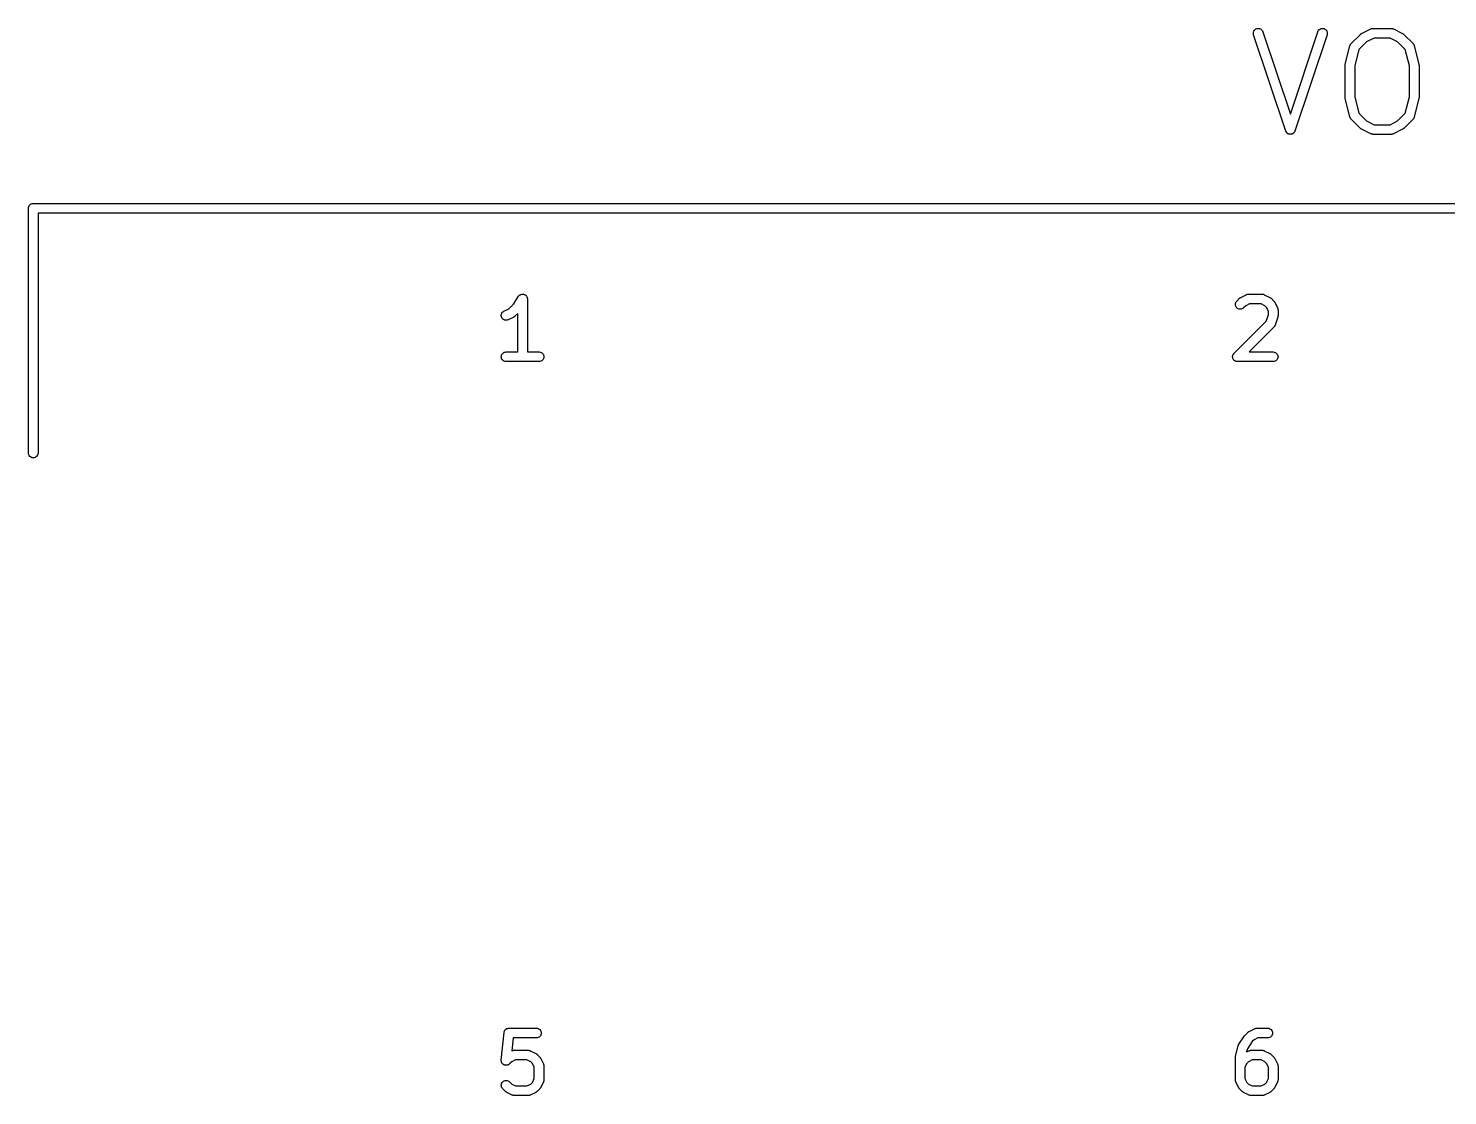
# Model space of a CAD drawing. Extents: x 1.2 to 20.5, y -8.3 to 2.7.
# Drawn here: x 1.24 to 4.14, y -4.563 to -2.382 of the extents above; entities that cross this region are included whole.
import ezdxf

# ---------------------------------------------------------------- set-up
doc = ezdxf.new("R2010")
doc.units = 0
doc.header["$MEASUREMENT"] = 0
doc.layers.add('BLACK', color=7, linetype='CONTINUOUS')

msp = doc.modelspace()

# ---------------------------------------------------------------- linework, layer by layer
at = {"layer": 'BLACK', "linetype": 'CONTINUOUS'}
for p, q in [((3.74338, -2.39138), (3.74372, -2.38949)), ((3.74341, -2.3933), (3.74338, -2.39138)), ((3.74381, -2.39518), (3.74341, -2.3933)), ((3.74372, -2.38949), (3.74443, -2.38771)), ((3.74385, -2.39531), (3.74381, -2.39518)), ((3.80947, -2.59216), (3.74385, -2.39531)), ((3.74443, -2.38771), (3.74547, -2.38609)), ((3.74547, -2.38609), (3.7468, -2.38471)), ((3.7468, -2.38471), (3.74838, -2.38361)), ((3.74838, -2.38361), (3.75014, -2.38284)), ((3.75014, -2.38284), (3.75202, -2.38243)), ((3.75202, -2.38243), (3.75394, -2.38239)), ((3.75394, -2.38239), (3.75583, -2.38272)), ((3.75583, -2.38272), (3.75762, -2.38341)), ((3.75762, -2.38341), (3.75924, -2.38444)), ((3.75924, -2.38444), (3.76063, -2.38577)), ((3.76063, -2.38577), (3.76174, -2.38733)), ((3.76174, -2.38733), (3.76252, -2.38909)), ((3.76252, -2.38909), (3.8188, -2.55793)), ((3.8188, -2.55793), (3.87508, -2.38909)), ((3.89376, -2.39531), (3.82814, -2.59216)), ((3.87508, -2.38909), (3.87513, -2.38896)), ((3.87513, -2.38896), (3.87593, -2.38722)), ((3.87593, -2.38722), (3.87706, -2.38566)), ((3.87706, -2.38566), (3.87847, -2.38436)), ((3.87847, -2.38436), (3.88011, -2.38335)), ((3.88011, -2.38335), (3.88191, -2.38268)), ((3.88191, -2.38268), (3.88381, -2.38238)), ((3.88381, -2.38238), (3.88573, -2.38245)), ((3.88573, -2.38245), (3.8876, -2.38289)), ((3.8876, -2.38289), (3.88935, -2.38368)), ((3.88935, -2.38368), (3.89091, -2.3848)), ((3.89091, -2.3848), (3.89222, -2.3862)), ((3.89222, -2.3862), (3.89324, -2.38783)), ((3.89324, -2.38783), (3.89392, -2.38963)), ((3.89418, -2.39344), (3.89376, -2.39531)), ((3.89392, -2.38963), (3.89424, -2.39152)), ((3.89424, -2.39152), (3.89418, -2.39344)), ((3.94308, -2.41336), (3.96183, -2.39462)), ((3.96183, -2.39462), (3.96192, -2.39452)), ((3.96192, -2.39452), (3.96236, -2.39417)), ((3.96236, -2.39417), (3.96276, -2.39379)), ((3.96276, -2.39379), (3.9631, -2.39358)), ((3.9631, -2.39358), (3.96342, -2.39332)), ((3.96342, -2.39332), (3.96392, -2.39307)), ((3.96392, -2.39307), (3.96438, -2.39277)), ((3.96438, -2.39277), (3.98313, -2.3834)), ((3.98986, -2.40204), (3.97462, -2.40966)), ((3.98313, -2.3834), (3.98325, -2.38334)), ((3.98325, -2.38334), (3.98353, -2.38324)), ((3.98353, -2.38324), (3.98378, -2.3831)), ((3.98378, -2.3831), (3.98443, -2.38291)), ((3.98443, -2.38291), (3.98506, -2.38267)), ((3.98506, -2.38267), (3.98534, -2.38263)), ((3.98534, -2.38263), (3.98562, -2.38255)), ((3.98562, -2.38255), (3.98629, -2.38248)), ((3.98629, -2.38248), (3.98696, -2.38238)), ((3.98696, -2.38238), (3.98724, -2.38239)), ((3.98724, -2.38239), (3.98753, -2.38236)), ((3.98753, -2.38236), (4.02503, -2.38236)), ((4.0227, -2.40204), (3.98986, -2.40204)), ((4.03795, -2.40966), (4.0227, -2.40204)), ((4.02503, -2.38236), (4.02517, -2.38236)), ((4.02517, -2.38236), (4.02545, -2.38239)), ((4.02545, -2.38239), (4.02574, -2.38238)), ((4.02574, -2.38238), (4.02641, -2.3825)), ((4.02641, -2.3825), (4.02707, -2.38257)), ((4.02707, -2.38257), (4.02735, -2.38266)), ((4.02735, -2.38266), (4.02764, -2.38271)), ((4.02764, -2.38271), (4.02826, -2.38295)), ((4.02826, -2.38295), (4.02891, -2.38315)), ((4.02891, -2.38315), (4.02916, -2.38329)), ((4.02916, -2.38329), (4.02943, -2.3834)), ((4.02943, -2.3834), (4.04818, -2.39277)), ((4.04818, -2.39277), (4.0483, -2.39283)), ((4.0483, -2.39283), (4.04876, -2.39313)), ((4.04876, -2.39313), (4.04925, -2.3934)), ((4.04925, -2.3934), (4.04957, -2.39366)), ((4.04957, -2.39366), (4.04991, -2.39388)), ((4.04991, -2.39388), (4.05031, -2.39426)), ((4.05031, -2.39426), (4.05074, -2.39462)), ((4.05074, -2.39462), (4.06948, -2.41336)), ((3.93111, -2.45543), (3.94049, -2.41794)), ((3.94049, -2.41794), (3.94052, -2.4178)), ((3.94052, -2.4178), (3.94076, -2.41718)), ((3.94076, -2.41718), (3.94095, -2.41654)), ((3.94095, -2.41654), (3.94109, -2.41628)), ((3.94109, -2.41628), (3.94119, -2.416)), ((3.94119, -2.416), (3.94154, -2.41544)), ((3.94154, -2.41544), (3.94186, -2.41485)), ((3.94186, -2.41485), (3.94205, -2.41462)), ((3.94205, -2.41462), (3.9422, -2.41437)), ((3.9422, -2.41437), (3.94265, -2.41388)), ((3.94265, -2.41388), (3.94308, -2.41336)), ((3.95892, -2.42535), (3.95051, -2.45903)), ((3.97462, -2.40966), (3.95892, -2.42535)), ((4.05364, -2.42535), (4.03795, -2.40966)), ((4.06205, -2.45903), (4.05364, -2.42535)), ((4.06948, -2.41336), (4.06958, -2.41346)), ((4.06958, -2.41346), (4.07, -2.41398)), ((4.07, -2.41398), (4.07044, -2.41448)), ((4.07044, -2.41448), (4.07059, -2.41473)), ((4.07059, -2.41473), (4.07078, -2.41496)), ((4.07078, -2.41496), (4.07108, -2.41555)), ((4.07108, -2.41555), (4.07143, -2.41613)), ((4.07143, -2.41613), (4.07153, -2.4164)), ((4.07153, -2.4164), (4.07166, -2.41667)), ((4.07166, -2.41667), (4.07185, -2.41731)), ((4.07185, -2.41731), (4.07207, -2.41794)), ((4.07207, -2.41794), (4.08145, -2.45543)), ((3.93082, -2.45768), (3.93084, -2.45751)), ((3.93082, -2.45782), (3.93082, -2.45768)), ((3.93082, -2.52343), (3.93082, -2.45782)), ((3.93083, -2.45733), (3.93095, -2.45655)), ((3.93084, -2.45751), (3.93083, -2.45733)), ((3.93095, -2.45655), (3.93104, -2.45577)), ((3.93104, -2.45577), (3.93109, -2.4556)), ((3.93109, -2.4556), (3.93111, -2.45543)), ((3.95051, -2.45903), (3.95051, -2.52222)), ((4.06205, -2.52222), (4.06205, -2.45903)), ((4.08145, -2.45543), (4.08148, -2.45556)), ((4.08148, -2.45556), (4.0815, -2.45574)), ((4.0815, -2.45574), (4.08155, -2.45591)), ((4.08155, -2.45591), (4.08163, -2.45669)), ((4.08163, -2.45669), (4.08173, -2.45747)), ((4.08173, -2.45747), (4.08172, -2.45764)), ((4.08172, -2.45764), (4.08174, -2.45782)), ((4.08174, -2.45782), (4.08174, -2.52343)), ((3.95051, -2.52222), (3.95892, -2.5559)), ((4.05364, -2.5559), (4.06205, -2.52222)), ((3.93084, -2.52361), (3.93082, -2.52343)), ((3.93083, -2.52378), (3.93084, -2.52361)), ((3.93093, -2.52456), (3.93083, -2.52378)), ((3.93101, -2.52535), (3.93093, -2.52456)), ((3.93106, -2.52551), (3.93101, -2.52535)), ((3.93108, -2.52569), (3.93106, -2.52551)), ((3.93111, -2.52582), (3.93108, -2.52569)), ((3.94049, -2.56332), (3.93111, -2.52582)), ((4.08145, -2.52582), (4.07207, -2.56332)), ((4.08147, -2.52565), (4.08145, -2.52582)), ((4.08152, -2.52548), (4.08147, -2.52565)), ((4.08161, -2.5247), (4.08152, -2.52548)), ((4.08173, -2.52392), (4.08161, -2.5247)), ((4.08174, -2.52357), (4.08172, -2.52375)), ((4.08172, -2.52375), (4.08173, -2.52392)), ((4.08174, -2.52343), (4.08174, -2.52357)), ((3.94071, -2.56395), (3.94049, -2.56332)), ((3.9409, -2.56459), (3.94071, -2.56395)), ((3.94103, -2.56485), (3.9409, -2.56459)), ((3.94113, -2.56513), (3.94103, -2.56485)), ((3.94148, -2.5657), (3.94113, -2.56513)), ((3.94178, -2.56629), (3.94148, -2.5657)), ((3.94197, -2.56652), (3.94178, -2.56629)), ((3.94212, -2.56678), (3.94197, -2.56652)), ((3.94257, -2.56727), (3.94212, -2.56678)), ((3.94298, -2.56779), (3.94257, -2.56727)), ((3.94308, -2.56789), (3.94298, -2.56779)), ((3.96183, -2.58664), (3.94308, -2.56789)), ((3.95892, -2.5559), (3.97462, -2.57159)), ((3.97462, -2.57159), (3.98986, -2.57921)), ((3.98986, -2.57921), (4.0227, -2.57921)), ((4.0227, -2.57921), (4.03795, -2.57159)), ((4.03795, -2.57159), (4.05364, -2.5559)), ((4.06948, -2.56789), (4.05074, -2.58664)), ((4.06991, -2.56737), (4.06948, -2.56789)), ((4.07036, -2.56689), (4.06991, -2.56737)), ((4.07051, -2.56663), (4.07036, -2.56689)), ((4.0707, -2.56641), (4.07051, -2.56663)), ((4.07102, -2.56582), (4.0707, -2.56641)), ((4.07137, -2.56525), (4.07102, -2.56582)), ((4.07147, -2.56497), (4.07137, -2.56525)), ((4.07161, -2.56471), (4.07147, -2.56497)), ((4.07181, -2.56407), (4.07161, -2.56471)), ((4.07204, -2.56345), (4.07181, -2.56407)), ((4.07207, -2.56332), (4.07204, -2.56345)), ((3.80974, -2.59279), (3.80947, -2.59216)), ((3.80999, -2.59342), (3.80974, -2.59279)), ((3.81013, -2.59366), (3.80999, -2.59342)), ((3.81025, -2.59392), (3.81013, -2.59366)), ((3.81064, -2.59447), (3.81025, -2.59392)), ((3.811, -2.59505), (3.81064, -2.59447)), ((3.81119, -2.59526), (3.811, -2.59505)), ((3.81136, -2.59549), (3.81119, -2.59526)), ((3.81185, -2.59596), (3.81136, -2.59549)), ((3.81232, -2.59645), (3.81185, -2.59596)), ((3.81254, -2.59662), (3.81232, -2.59645)), ((3.81275, -2.59681), (3.81254, -2.59662)), ((3.81332, -2.59718), (3.81275, -2.59681)), ((3.81388, -2.59757), (3.81332, -2.59718)), ((3.81413, -2.59769), (3.81388, -2.59757)), ((3.81437, -2.59784), (3.81413, -2.59769)), ((3.81501, -2.59809), (3.81437, -2.59784)), ((3.81563, -2.59837), (3.81501, -2.59809)), ((3.8159, -2.59843), (3.81563, -2.59837)), ((3.81616, -2.59853), (3.8159, -2.59843)), ((3.81683, -2.59865), (3.81616, -2.59853)), ((3.8175, -2.59881), (3.81683, -2.59865)), ((3.81778, -2.59882), (3.8175, -2.59881)), ((3.81805, -2.59887), (3.81778, -2.59882)), ((3.81874, -2.59885), (3.81805, -2.59887)), ((3.81942, -2.59887), (3.81874, -2.59885)), ((3.81969, -2.59883), (3.81942, -2.59887)), ((3.81998, -2.59882), (3.81969, -2.59883)), ((3.82064, -2.59868), (3.81998, -2.59882)), ((3.82131, -2.59857), (3.82064, -2.59868)), ((3.82158, -2.59847), (3.82131, -2.59857)), ((3.82185, -2.59841), (3.82158, -2.59847)), ((3.82247, -2.59814), (3.82185, -2.59841)), ((3.82311, -2.5979), (3.82247, -2.59814)), ((3.82335, -2.59775), (3.82311, -2.5979)), ((3.82361, -2.59764), (3.82335, -2.59775)), ((3.82417, -2.59725), (3.82361, -2.59764)), ((3.82475, -2.59689), (3.82417, -2.59725)), ((3.82496, -2.5967), (3.82475, -2.59689)), ((3.82519, -2.59654), (3.82496, -2.5967)), ((3.82566, -2.59605), (3.82519, -2.59654)), ((3.82616, -2.59559), (3.82566, -2.59605)), ((3.82633, -2.59536), (3.82616, -2.59559)), ((3.82652, -2.59516), (3.82633, -2.59536)), ((3.82689, -2.59459), (3.82652, -2.59516)), ((3.82729, -2.59404), (3.82689, -2.59459)), ((3.82741, -2.59378), (3.82729, -2.59404)), ((3.82756, -2.59354), (3.82741, -2.59378)), ((3.82781, -2.59291), (3.82756, -2.59354)), ((3.8281, -2.59229), (3.82781, -2.59291)), ((3.82814, -2.59216), (3.8281, -2.59229)), ((3.96225, -2.58699), (3.96183, -2.58664)), ((3.96265, -2.58737), (3.96225, -2.58699)), ((3.96299, -2.5876), (3.96265, -2.58737)), ((3.96331, -2.58786), (3.96299, -2.5876)), ((3.9638, -2.58812), (3.96331, -2.58786)), ((3.96426, -2.58842), (3.9638, -2.58812)), ((3.96438, -2.58848), (3.96426, -2.58842)), ((3.98313, -2.59785), (3.96438, -2.58848)), ((3.9834, -2.59796), (3.98313, -2.59785)), ((3.98366, -2.5981), (3.9834, -2.59796)), ((3.9843, -2.5983), (3.98366, -2.5981)), ((3.98492, -2.59854), (3.9843, -2.5983)), ((3.98521, -2.59859), (3.98492, -2.59854)), ((3.98549, -2.59868), (3.98521, -2.59859)), ((3.98615, -2.59875), (3.98549, -2.59868)), ((3.98682, -2.59887), (3.98615, -2.59875)), ((3.98711, -2.59886), (3.98682, -2.59887)), ((3.9874, -2.59889), (3.98711, -2.59886)), ((3.98753, -2.59889), (3.9874, -2.59889)), ((4.02503, -2.59889), (3.98753, -2.59889)), ((4.02532, -2.59887), (4.02503, -2.59889)), ((4.02561, -2.59888), (4.02532, -2.59887)), ((4.02627, -2.59877), (4.02561, -2.59888)), ((4.02694, -2.59871), (4.02627, -2.59877)), ((4.02722, -2.59862), (4.02694, -2.59871)), ((4.0275, -2.59858), (4.02722, -2.59862)), ((4.02813, -2.59835), (4.0275, -2.59858)), ((4.02878, -2.59815), (4.02813, -2.59835)), ((4.02903, -2.59802), (4.02878, -2.59815)), ((4.02931, -2.59792), (4.02903, -2.59802)), ((4.02943, -2.59785), (4.02931, -2.59792)), ((4.04818, -2.58848), (4.02943, -2.59785)), ((4.04865, -2.58819), (4.04818, -2.58848)), ((4.04914, -2.58793), (4.04865, -2.58819)), ((4.04946, -2.58768), (4.04914, -2.58793)), ((4.0498, -2.58746), (4.04946, -2.58768)), ((4.05021, -2.58708), (4.0498, -2.58746)), ((4.05064, -2.58673), (4.05021, -2.58708)), ((4.05074, -2.58664), (4.05064, -2.58673)), ((1.24011, -2.75), (1.2403, -2.74807)), ((1.24016, -2.75048), (1.24011, -2.75)), ((1.24016, -3.25048), (1.24016, -2.75048)), ((1.2403, -2.74807), (1.24086, -2.74622)), ((1.24086, -2.74622), (1.24178, -2.74451)), ((1.24178, -2.74451), (1.24301, -2.74301)), ((1.24301, -2.74301), (1.24451, -2.74178)), ((1.24451, -2.74178), (1.24622, -2.74086)), ((1.24622, -2.74086), (1.24807, -2.7403)), ((1.24807, -2.7403), (1.24952, -2.74016)), ((1.24952, -2.74016), (1.25, -2.74011)), ((1.25, -2.74011), (1.25048, -2.74016)), ((1.25048, -2.74016), (7.24952, -2.74016)), ((7.24016, -2.75984), (1.25984, -2.75984)), ((1.25984, -2.75984), (1.25984, -3.25048)), ((2.24189, -2.92975), (2.24251, -2.92901)), ((2.24251, -2.92901), (2.24311, -2.92829)), ((2.24311, -2.92829), (2.24312, -2.92828)), ((2.24312, -2.92828), (2.24387, -2.92768)), ((2.24312, -2.92828), (2.24312, -2.92828)), ((2.24387, -2.92768), (2.24461, -2.92708)), ((2.24461, -2.92708), (2.24462, -2.92708)), ((2.24462, -2.92708), (2.24546, -2.92664)), ((2.24462, -2.92708), (2.24462, -2.92708)), ((2.24546, -2.92664), (2.24631, -2.92619)), ((2.24631, -2.92619), (2.24632, -2.92619)), ((2.24632, -2.92619), (2.24633, -2.92619)), ((2.24633, -2.92619), (2.24723, -2.92592)), ((2.24723, -2.92592), (2.24816, -2.92565)), ((2.24816, -2.92565), (2.24816, -2.92565)), ((2.24816, -2.92565), (2.24817, -2.92565)), ((2.24817, -2.92565), (2.24912, -2.92556)), ((2.24912, -2.92556), (2.25007, -2.92548)), ((2.25007, -2.92548), (2.25008, -2.92548)), ((2.25008, -2.92548), (2.25008, -2.92548)), ((2.25008, -2.92548), (2.25104, -2.92558)), ((2.25104, -2.92558), (2.25198, -2.92568)), ((2.25198, -2.92568), (2.25199, -2.92568)), ((2.25199, -2.92568), (2.25199, -2.92568)), ((2.25199, -2.92568), (2.25291, -2.92597)), ((2.25291, -2.92597), (2.25381, -2.92625)), ((2.25381, -2.92625), (2.25382, -2.92625)), ((2.25382, -2.92625), (2.25383, -2.92625)), ((2.25383, -2.92625), (2.25468, -2.92671)), ((2.25468, -2.92671), (2.2555, -2.92716)), ((2.2555, -2.92716), (2.25551, -2.92717)), ((2.25551, -2.92717), (2.25552, -2.92717)), ((2.25552, -2.92717), (2.25626, -2.92778)), ((2.25626, -2.92778), (2.25698, -2.92839)), ((2.25698, -2.92839), (2.25699, -2.92839)), ((2.25699, -2.92839), (2.25699, -2.9284)), ((2.25699, -2.9284), (2.2576, -2.92914)), ((3.71748, -2.93214), (3.72873, -2.92652)), ((3.72873, -2.92652), (3.72885, -2.92646)), ((3.72885, -2.92646), (3.72912, -2.92636)), ((3.72912, -2.92636), (3.72938, -2.92622)), ((3.72938, -2.92622), (3.73002, -2.92603)), ((3.73002, -2.92603), (3.73065, -2.92579)), ((3.73065, -2.92579), (3.73094, -2.92575)), ((3.73094, -2.92575), (3.73122, -2.92567)), ((3.73122, -2.92567), (3.73188, -2.9256)), ((3.73188, -2.9256), (3.73255, -2.92549)), ((3.73255, -2.92549), (3.73284, -2.92551)), ((3.73284, -2.92551), (3.73313, -2.92548)), ((3.73313, -2.92548), (3.76125, -2.92548)), ((3.76125, -2.92548), (3.76139, -2.92548)), ((3.76139, -2.92548), (3.76167, -2.92551)), ((3.76167, -2.92551), (3.76196, -2.9255)), ((3.76196, -2.9255), (3.76263, -2.92562)), ((3.76263, -2.92562), (3.76329, -2.92569)), ((3.76329, -2.92569), (3.76357, -2.92578)), ((3.76357, -2.92578), (3.76386, -2.92583)), ((3.76386, -2.92583), (3.76448, -2.92607)), ((3.76448, -2.92607), (3.76513, -2.92627)), ((3.76513, -2.92627), (3.76538, -2.92641)), ((3.76538, -2.92641), (3.76565, -2.92652)), ((3.76565, -2.92652), (3.7769, -2.93214)), ((2.21185, -2.96026), (2.22167, -2.95535)), ((2.22167, -2.95535), (2.2311, -2.94592)), ((2.2311, -2.94592), (2.24181, -2.92986)), ((2.24181, -2.92986), (2.24188, -2.92976)), ((2.24188, -2.92976), (2.24189, -2.92975)), ((2.24188, -2.92976), (2.24188, -2.92976)), ((2.24188, -2.92976), (2.24188, -2.92976)), ((2.2576, -2.92914), (2.2582, -2.92987)), ((2.2582, -2.92987), (2.2582, -2.92988)), ((2.2582, -2.92988), (2.25821, -2.92989)), ((2.25821, -2.92989), (2.25865, -2.93073)), ((2.25865, -2.93073), (2.2591, -2.93157)), ((2.2591, -2.93157), (2.2591, -2.93158)), ((2.2591, -2.93158), (2.25911, -2.93158)), ((2.25911, -2.93158), (2.25938, -2.9325)), ((2.25938, -2.9325), (2.25966, -2.93341)), ((2.25966, -2.93341), (2.25966, -2.93342)), ((2.25966, -2.93342), (2.25966, -2.93342)), ((2.25966, -2.93342), (2.25975, -2.93439)), ((2.25975, -2.93439), (2.25984, -2.93532)), ((2.25984, -2.93532), (2.25984, -3.04359)), ((3.70641, -2.94653), (3.70661, -2.94462)), ((3.70659, -2.94845), (3.70641, -2.94653)), ((3.70714, -2.95029), (3.70659, -2.94845)), ((3.70661, -2.94462), (3.70717, -2.94279)), ((3.70804, -2.95199), (3.70714, -2.95029)), ((3.70717, -2.94279), (3.70808, -2.94109)), ((3.70925, -2.95348), (3.70804, -2.95199)), ((3.70808, -2.94109), (3.70929, -2.93961)), ((3.71072, -2.95471), (3.70925, -2.95348)), ((3.70929, -2.93961), (3.71492, -2.93399)), ((3.71241, -2.95563), (3.71072, -2.95471)), ((3.71424, -2.9562), (3.71241, -2.95563)), ((3.71615, -2.95641), (3.71424, -2.9562)), ((3.71492, -2.93399), (3.71502, -2.93389)), ((3.71502, -2.93389), (3.71545, -2.93354)), ((3.71545, -2.93354), (3.71585, -2.93316)), ((3.71585, -2.93316), (3.7162, -2.93295)), ((3.71806, -2.95624), (3.71615, -2.95641)), ((3.7162, -2.93295), (3.71652, -2.93269)), ((3.71652, -2.93269), (3.71701, -2.93244)), ((3.71701, -2.93244), (3.71748, -2.93214)), ((3.71991, -2.95571), (3.71806, -2.95624)), ((3.72161, -2.95482), (3.71991, -2.95571)), ((3.72312, -2.95363), (3.72161, -2.95482)), ((3.72321, -2.95353), (3.72312, -2.95363)), ((3.72771, -2.94903), (3.72321, -2.95353)), ((3.73545, -2.94516), (3.72771, -2.94903)), ((3.75893, -2.94516), (3.73545, -2.94516)), ((3.76667, -2.94903), (3.75893, -2.94516)), ((3.77003, -2.9524), (3.76667, -2.94903)), ((3.7739, -2.96014), (3.77003, -2.9524)), ((3.7769, -2.93214), (3.77702, -2.9322)), ((3.77702, -2.9322), (3.77749, -2.9325)), ((3.77749, -2.9325), (3.77797, -2.93277)), ((3.77797, -2.93277), (3.77829, -2.93303)), ((3.77829, -2.93303), (3.77863, -2.93325)), ((3.77863, -2.93325), (3.77903, -2.93363)), ((3.77903, -2.93363), (3.77946, -2.93399)), ((3.77946, -2.93399), (3.78508, -2.93961)), ((3.78508, -2.93961), (3.78518, -2.93971)), ((3.78518, -2.93971), (3.78552, -2.94014)), ((3.78552, -2.94014), (3.7859, -2.94054)), ((3.7859, -2.94054), (3.78612, -2.94089)), ((3.78612, -2.94089), (3.78638, -2.94121)), ((3.78638, -2.94121), (3.78663, -2.9417)), ((3.78663, -2.9417), (3.78692, -2.94217)), ((3.78692, -2.94217), (3.79255, -2.95342)), ((3.79255, -2.95342), (3.79261, -2.95354)), ((3.79261, -2.95354), (3.79271, -2.95381)), ((3.79271, -2.95381), (3.79285, -2.95407)), ((3.79285, -2.95407), (3.79304, -2.95471)), ((3.79304, -2.95471), (3.79327, -2.95534)), ((3.79327, -2.95534), (3.79332, -2.95563)), ((3.79332, -2.95563), (3.7934, -2.95591)), ((3.7934, -2.95591), (3.79347, -2.95658)), ((3.79347, -2.95658), (3.79357, -2.95724)), ((3.79357, -2.95724), (3.79356, -2.95753)), ((3.79356, -2.95753), (3.79359, -2.95782)), ((3.79359, -2.95782), (3.79359, -2.96907)), ((2.20643, -2.96971), (2.20649, -2.96779)), ((2.20675, -2.97161), (2.20643, -2.96971)), ((2.20649, -2.96779), (2.20693, -2.96592)), ((2.20742, -2.97341), (2.20675, -2.97161)), ((2.20693, -2.96592), (2.20772, -2.96417)), ((2.20843, -2.97504), (2.20742, -2.97341)), ((2.20772, -2.96417), (2.20883, -2.9626)), ((2.20974, -2.97645), (2.20843, -2.97504)), ((2.20883, -2.9626), (2.21023, -2.96129)), ((2.2113, -2.97757), (2.20974, -2.97645)), ((2.21023, -2.96129), (2.21185, -2.96026)), ((2.21304, -2.97837), (2.2113, -2.97757)), ((2.21491, -2.97882), (2.21304, -2.97837)), ((2.21683, -2.97889), (2.21491, -2.97882)), ((2.21873, -2.97859), (2.21683, -2.97889)), ((2.22053, -2.97793), (2.21873, -2.97859)), ((2.22066, -2.97787), (2.22053, -2.97793)), ((2.2319, -2.97225), (2.22066, -2.97787)), ((2.23237, -2.97195), (2.2319, -2.97225)), ((2.23286, -2.9717), (2.23237, -2.97195)), ((2.23318, -2.97144), (2.23286, -2.9717)), ((2.23353, -2.97122), (2.23318, -2.97144)), ((2.23393, -2.97084), (2.23353, -2.97122)), ((2.23436, -2.9705), (2.23393, -2.97084)), ((2.23446, -2.9704), (2.23436, -2.9705)), ((2.24016, -2.96471), (2.23446, -2.9704)), ((2.24016, -3.04359), (2.24016, -2.96471)), ((3.70367, -3.04647), (3.76952, -2.98062)), ((3.76952, -2.98062), (3.7739, -2.96747)), ((3.7739, -2.96747), (3.7739, -2.96014)), ((3.79308, -2.97218), (3.78746, -2.98905)), ((3.79321, -2.97164), (3.79308, -2.97218)), ((3.79337, -2.97111), (3.79321, -2.97164)), ((3.79342, -2.97071), (3.79337, -2.97111)), ((3.79351, -2.97031), (3.79342, -2.97071)), ((3.79353, -2.96975), (3.79351, -2.97031)), ((3.79359, -2.9692), (3.79353, -2.96975)), ((3.79359, -2.96907), (3.79359, -2.9692)), ((3.78508, -2.9929), (3.73439, -3.04359)), ((3.78527, -2.99268), (3.78508, -2.9929)), ((3.78548, -2.99248), (3.78527, -2.99268)), ((3.78587, -2.99193), (3.78548, -2.99248)), ((3.7863, -2.99141), (3.78587, -2.99193)), ((3.78644, -2.99116), (3.7863, -2.99141)), ((3.78661, -2.99093), (3.78644, -2.99116)), ((3.78689, -2.99031), (3.78661, -2.99093)), ((3.78721, -2.98972), (3.78689, -2.99031)), ((3.78729, -2.98944), (3.78721, -2.98972)), ((3.78741, -2.98918), (3.78729, -2.98944)), ((3.78746, -2.98905), (3.78741, -2.98918)), ((2.21081, -3.04523), (2.2125, -3.04433)), ((2.2125, -3.04433), (2.21434, -3.04378)), ((2.21434, -3.04378), (2.21625, -3.04359)), ((2.21625, -3.04359), (2.24016, -3.04359)), ((2.25984, -3.04359), (2.28375, -3.04359)), ((2.28375, -3.04359), (2.28388, -3.04359)), ((2.28388, -3.04359), (2.28579, -3.0438)), ((2.28579, -3.0438), (2.28762, -3.04438)), ((2.28762, -3.04438), (2.28931, -3.04531)), ((3.73439, -3.04359), (3.78375, -3.04359)), ((3.78375, -3.04359), (3.78388, -3.04359)), ((3.78388, -3.04359), (3.78579, -3.0438)), ((3.78579, -3.0438), (3.78762, -3.04438)), ((3.78762, -3.04438), (3.78931, -3.04531)), ((2.20641, -3.05336), (2.20661, -3.05145)), ((2.20659, -3.05528), (2.20641, -3.05336)), ((2.20713, -3.05712), (2.20659, -3.05528)), ((2.20661, -3.05145), (2.20718, -3.04962)), ((2.20802, -3.05882), (2.20713, -3.05712)), ((2.20718, -3.04962), (2.20809, -3.04793)), ((2.20922, -3.06032), (2.20802, -3.05882)), ((2.20809, -3.04793), (2.20932, -3.04645)), ((2.21069, -3.06155), (2.20922, -3.06032)), ((2.20932, -3.04645), (2.21081, -3.04523)), ((2.21238, -3.06248), (2.21069, -3.06155)), ((2.21421, -3.06306), (2.21238, -3.06248)), ((2.21612, -3.06327), (2.21421, -3.06306)), ((2.21625, -3.06327), (2.21612, -3.06327)), ((2.28375, -3.06327), (2.21625, -3.06327)), ((2.28566, -3.06309), (2.28375, -3.06327)), ((2.2875, -3.06253), (2.28566, -3.06309)), ((2.28919, -3.06163), (2.2875, -3.06253)), ((2.29068, -3.06041), (2.28919, -3.06163)), ((2.28931, -3.04531), (2.29078, -3.04654)), ((2.29191, -3.05893), (2.29068, -3.06041)), ((2.29078, -3.04654), (2.29198, -3.04804)), ((2.29282, -3.05724), (2.29191, -3.05893)), ((2.29198, -3.04804), (2.29287, -3.04974)), ((2.29339, -3.05541), (2.29282, -3.05724)), ((2.29287, -3.04974), (2.29341, -3.05159)), ((2.29359, -3.0535), (2.29339, -3.05541)), ((2.29341, -3.05159), (2.29359, -3.0535)), ((3.70079, -3.05336), (3.70089, -3.05243)), ((3.70079, -3.05338), (3.70079, -3.05336)), ((3.70079, -3.0534), (3.70079, -3.05338)), ((3.70088, -3.05433), (3.70079, -3.0534)), ((3.70096, -3.05528), (3.70088, -3.05433)), ((3.70089, -3.05243), (3.70098, -3.05149)), ((3.70097, -3.05529), (3.70096, -3.05528)), ((3.70097, -3.05531), (3.70097, -3.05529)), ((3.70124, -3.05621), (3.70097, -3.05531)), ((3.70098, -3.05149), (3.70099, -3.05147)), ((3.70099, -3.05145), (3.70127, -3.05055)), ((3.70099, -3.05147), (3.70099, -3.05145)), ((3.7015, -3.05712), (3.70124, -3.05621)), ((3.70127, -3.05055), (3.70154, -3.04965)), ((3.70151, -3.05713), (3.7015, -3.05712)), ((3.70152, -3.05715), (3.70151, -3.05713)), ((3.70196, -3.05799), (3.70152, -3.05715)), ((3.70154, -3.04965), (3.70155, -3.04963)), ((3.70155, -3.04963), (3.70156, -3.04962)), ((3.70156, -3.04962), (3.702, -3.04879)), ((3.70239, -3.05882), (3.70196, -3.05799)), ((3.702, -3.04879), (3.70245, -3.04796)), ((3.7024, -3.05883), (3.70239, -3.05882)), ((3.70241, -3.05885), (3.7024, -3.05883)), ((3.70301, -3.05958), (3.70241, -3.05885)), ((3.70245, -3.04796), (3.70246, -3.04794)), ((3.70246, -3.04794), (3.70247, -3.04793)), ((3.70247, -3.04793), (3.70307, -3.0472)), ((3.7036, -3.06032), (3.70301, -3.05958)), ((3.70307, -3.0472), (3.70367, -3.04647)), ((3.70361, -3.06033), (3.7036, -3.06032)), ((3.70362, -3.06034), (3.70361, -3.06033)), ((3.70435, -3.06095), (3.70362, -3.06034)), ((3.70507, -3.06155), (3.70435, -3.06095)), ((3.70508, -3.06156), (3.70507, -3.06155)), ((3.7051, -3.06157), (3.70508, -3.06156)), ((3.70593, -3.06202), (3.7051, -3.06157)), ((3.70675, -3.06248), (3.70593, -3.06202)), ((3.70677, -3.06248), (3.70675, -3.06248)), ((3.70678, -3.06249), (3.70677, -3.06248)), ((3.70768, -3.06277), (3.70678, -3.06249)), ((3.70858, -3.06306), (3.70768, -3.06277)), ((3.7086, -3.06306), (3.70858, -3.06306)), ((3.70862, -3.06307), (3.7086, -3.06306)), ((3.70955, -3.06317), (3.70862, -3.06307)), ((3.71049, -3.06327), (3.70955, -3.06317)), ((3.71053, -3.06327), (3.71049, -3.06327)), ((3.71063, -3.06327), (3.71053, -3.06327)), ((3.71053, -3.06327), (3.71053, -3.06327)), ((3.71053, -3.06327), (3.71053, -3.06327)), ((3.78375, -3.06327), (3.71063, -3.06327)), ((3.78566, -3.06309), (3.78375, -3.06327)), ((3.7875, -3.06253), (3.78566, -3.06309)), ((3.78919, -3.06163), (3.7875, -3.06253)), ((3.79068, -3.06041), (3.78919, -3.06163)), ((3.78931, -3.04531), (3.79078, -3.04654)), ((3.79191, -3.05893), (3.79068, -3.06041)), ((3.79078, -3.04654), (3.79198, -3.04804)), ((3.79282, -3.05724), (3.79191, -3.05893)), ((3.79198, -3.04804), (3.79287, -3.04974)), ((3.79339, -3.05541), (3.79282, -3.05724)), ((3.79287, -3.04974), (3.79341, -3.05159)), ((3.79359, -3.0535), (3.79339, -3.05541)), ((3.79341, -3.05159), (3.79359, -3.0535)), ((1.2403, -3.25193), (1.24016, -3.25048)), ((1.24086, -3.25378), (1.2403, -3.25193)), ((1.24178, -3.25549), (1.24086, -3.25378)), ((1.24301, -3.25699), (1.24178, -3.25549)), ((1.24451, -3.25822), (1.24301, -3.25699)), ((1.24622, -3.25914), (1.24451, -3.25822)), ((1.24807, -3.2597), (1.24622, -3.25914)), ((1.25, -3.25989), (1.24807, -3.2597)), ((1.25193, -3.2597), (1.25, -3.25989)), ((1.25378, -3.25914), (1.25193, -3.2597)), ((1.25549, -3.25822), (1.25378, -3.25914)), ((1.25699, -3.25699), (1.25549, -3.25822)), ((1.25822, -3.25549), (1.25699, -3.25699)), ((1.25914, -3.25378), (1.25822, -3.25549)), ((1.2597, -3.25193), (1.25914, -3.25378)), ((1.25984, -3.25048), (1.2597, -3.25193)), ((2.20646, -4.49058), (2.21208, -4.43434)), ((2.21208, -4.43434), (2.2121, -4.4342)), ((2.2121, -4.4342), (2.21219, -4.43378)), ((2.21219, -4.43378), (2.21224, -4.43334)), ((2.21224, -4.43334), (2.21239, -4.43284)), ((2.21239, -4.43284), (2.2125, -4.43233)), ((2.2125, -4.43233), (2.21268, -4.43192)), ((2.21268, -4.43192), (2.21281, -4.43151)), ((2.21281, -4.43151), (2.21305, -4.43104)), ((2.21305, -4.43104), (2.21326, -4.43056)), ((2.21326, -4.43056), (2.21351, -4.4302)), ((2.21351, -4.4302), (2.21372, -4.42982)), ((2.21372, -4.42982), (2.21405, -4.42941)), ((2.21405, -4.42941), (2.21435, -4.42898)), ((2.21435, -4.42898), (2.21466, -4.42867)), ((2.21466, -4.42867), (2.21494, -4.42834)), ((2.21494, -4.42834), (2.21535, -4.428)), ((2.21535, -4.428), (2.21573, -4.42764)), ((2.21573, -4.42764), (2.21609, -4.4274)), ((2.21609, -4.4274), (2.21643, -4.42712)), ((2.21643, -4.42712), (2.2169, -4.42688)), ((2.2169, -4.42688), (2.21734, -4.42659)), ((2.21734, -4.42659), (2.21774, -4.42643)), ((2.21774, -4.42643), (2.21813, -4.42622)), ((2.21813, -4.42622), (2.21863, -4.42607)), ((2.21863, -4.42607), (2.21912, -4.42587)), ((2.21912, -4.42587), (2.21955, -4.42579)), ((2.21955, -4.42579), (2.21997, -4.42567)), ((2.21997, -4.42567), (2.22049, -4.42561)), ((2.22049, -4.42561), (2.22101, -4.42552)), ((2.22101, -4.42552), (2.22144, -4.42552)), ((2.22144, -4.42552), (2.22188, -4.42548)), ((2.22188, -4.42548), (2.27812, -4.42548)), ((2.27812, -4.42548), (2.27826, -4.42548)), ((2.27826, -4.42548), (2.28017, -4.42569)), ((2.28017, -4.42569), (2.282, -4.42627)), ((2.282, -4.42627), (2.28368, -4.4272)), ((2.28368, -4.4272), (2.28515, -4.42843)), ((2.28515, -4.42843), (2.28636, -4.42993)), ((2.28636, -4.42993), (2.28725, -4.43163)), ((2.28725, -4.43163), (2.28779, -4.43348)), ((2.28796, -4.43539), (2.28776, -4.4373)), ((2.28779, -4.43348), (2.28796, -4.43539)), ((3.72617, -4.43961), (3.73179, -4.43399)), ((3.73179, -4.43399), (3.73189, -4.43389)), ((3.73189, -4.43389), (3.73232, -4.43354)), ((3.73232, -4.43354), (3.73272, -4.43316)), ((3.73272, -4.43316), (3.73307, -4.43295)), ((3.73307, -4.43295), (3.73339, -4.43269)), ((3.73339, -4.43269), (3.73388, -4.43244)), ((3.73388, -4.43244), (3.73435, -4.43214)), ((3.73435, -4.43214), (3.7456, -4.42652)), ((3.7456, -4.42652), (3.74572, -4.42646)), ((3.74572, -4.42646), (3.74599, -4.42636)), ((3.74599, -4.42636), (3.74625, -4.42622)), ((3.74625, -4.42622), (3.74689, -4.42603)), ((3.74689, -4.42603), (3.74752, -4.42579)), ((3.74752, -4.42579), (3.74781, -4.42575)), ((3.74781, -4.42575), (3.74809, -4.42567)), ((3.74809, -4.42567), (3.74876, -4.4256)), ((3.74876, -4.4256), (3.74942, -4.42549)), ((3.74942, -4.42549), (3.74971, -4.42551)), ((3.74971, -4.42551), (3.75, -4.42548)), ((3.75, -4.42548), (3.7725, -4.42548)), ((3.7725, -4.42548), (3.77263, -4.42548)), ((3.77263, -4.42548), (3.77454, -4.42569)), ((3.77454, -4.42569), (3.77637, -4.42627)), ((3.77637, -4.42627), (3.77806, -4.4272)), ((3.77806, -4.4272), (3.77953, -4.42843)), ((3.77953, -4.42843), (3.78073, -4.42993)), ((3.78073, -4.42993), (3.78162, -4.43163)), ((3.78162, -4.43163), (3.78217, -4.43348)), ((3.78234, -4.43539), (3.78214, -4.4373)), ((3.78217, -4.43348), (3.78234, -4.43539)), ((2.23079, -4.44516), (2.22812, -4.47181)), ((2.27812, -4.44516), (2.23079, -4.44516)), ((2.28003, -4.44498), (2.27812, -4.44516)), ((2.28187, -4.44442), (2.28003, -4.44498)), ((2.28357, -4.44352), (2.28187, -4.44442)), ((2.28506, -4.4423), (2.28357, -4.44352)), ((2.28628, -4.44082), (2.28506, -4.4423)), ((2.28719, -4.43913), (2.28628, -4.44082)), ((2.28776, -4.4373), (2.28719, -4.43913)), ((3.70671, -4.48355), (3.71233, -4.46105)), ((3.71233, -4.46105), (3.71236, -4.46092)), ((3.71236, -4.46092), (3.71259, -4.46031)), ((3.71259, -4.46031), (3.71278, -4.45968)), ((3.71278, -4.45968), (3.71293, -4.45941)), ((3.71293, -4.45941), (3.71303, -4.45912)), ((3.71303, -4.45912), (3.71338, -4.45856)), ((3.71338, -4.45856), (3.71369, -4.45798)), ((3.71369, -4.45798), (3.72494, -4.44111)), ((3.72494, -4.44111), (3.72495, -4.44109)), ((3.72495, -4.44109), (3.72501, -4.441)), ((3.72495, -4.44109), (3.72495, -4.44109)), ((3.72495, -4.44109), (3.72495, -4.44109)), ((3.72501, -4.441), (3.72559, -4.44031)), ((3.72559, -4.44031), (3.72617, -4.43961)), ((3.74078, -4.45284), (3.73101, -4.46748)), ((3.74458, -4.44903), (3.74078, -4.45284)), ((3.75232, -4.44516), (3.74458, -4.44903)), ((3.7725, -4.44516), (3.75232, -4.44516)), ((3.77441, -4.44498), (3.7725, -4.44516)), ((3.77625, -4.44442), (3.77441, -4.44498)), ((3.77794, -4.44352), (3.77625, -4.44442)), ((3.77943, -4.4423), (3.77794, -4.44352)), ((3.78066, -4.44082), (3.77943, -4.4423)), ((3.78157, -4.43913), (3.78066, -4.44082)), ((3.78214, -4.4373), (3.78157, -4.43913)), ((2.20641, -4.49153), (2.20646, -4.49106)), ((2.20646, -4.49202), (2.20641, -4.49153)), ((2.20646, -4.49106), (2.20646, -4.49058)), ((2.20646, -4.49251), (2.20646, -4.49202)), ((2.20655, -4.49297), (2.20646, -4.49251)), ((2.20659, -4.49344), (2.20655, -4.49297)), ((2.20673, -4.49391), (2.20659, -4.49344)), ((2.20683, -4.49439), (2.20673, -4.49391)), ((2.20701, -4.49483), (2.20683, -4.49439)), ((2.20714, -4.49528), (2.20701, -4.49483)), ((2.22771, -4.49403), (2.22321, -4.49852)), ((2.23545, -4.49016), (2.22771, -4.49403)), ((2.22812, -4.47181), (2.22873, -4.47151)), ((2.22873, -4.47151), (2.22885, -4.47145)), ((2.22885, -4.47145), (2.22912, -4.47135)), ((2.22912, -4.47135), (2.22938, -4.47122)), ((2.22938, -4.47122), (2.23002, -4.47102)), ((2.23002, -4.47102), (2.23065, -4.47079)), ((2.23065, -4.47079), (2.23094, -4.47074)), ((2.23094, -4.47074), (2.23122, -4.47066)), ((2.23122, -4.47066), (2.23188, -4.47059)), ((2.23188, -4.47059), (2.23255, -4.47049)), ((2.23255, -4.47049), (2.23284, -4.4705)), ((2.23284, -4.4705), (2.23313, -4.47047)), ((2.23313, -4.47047), (2.26125, -4.47047)), ((2.25893, -4.49016), (2.23545, -4.49016)), ((2.26667, -4.49403), (2.25893, -4.49016)), ((2.26125, -4.47047), (2.26139, -4.47047)), ((2.26139, -4.47047), (2.26167, -4.47051)), ((2.26167, -4.47051), (2.26196, -4.4705)), ((2.26196, -4.4705), (2.26263, -4.47061)), ((2.26263, -4.47061), (2.26329, -4.47069)), ((2.26329, -4.47069), (2.26357, -4.47078)), ((2.26357, -4.47078), (2.26386, -4.47082)), ((2.26386, -4.47082), (2.26448, -4.47107)), ((2.26448, -4.47107), (2.26513, -4.47127)), ((2.26513, -4.47127), (2.26538, -4.47141)), ((2.26538, -4.47141), (2.26565, -4.47151)), ((2.26565, -4.47151), (2.2769, -4.47714)), ((2.27003, -4.49739), (2.26667, -4.49403)), ((2.2769, -4.47714), (2.27702, -4.4772)), ((2.27702, -4.4772), (2.27749, -4.4775)), ((2.27749, -4.4775), (2.27797, -4.47776)), ((2.27797, -4.47776), (2.27829, -4.47802)), ((2.27829, -4.47802), (2.27863, -4.47824)), ((2.27863, -4.47824), (2.27903, -4.47863)), ((2.27903, -4.47863), (2.27946, -4.47898)), ((2.27946, -4.47898), (2.28508, -4.4846)), ((2.28508, -4.4846), (2.28518, -4.4847)), ((2.28518, -4.4847), (2.28552, -4.48513)), ((2.28552, -4.48513), (2.2859, -4.48554)), ((2.2859, -4.48554), (2.28612, -4.48588)), ((2.28612, -4.48588), (2.28638, -4.4862)), ((2.28638, -4.4862), (2.28663, -4.48669)), ((2.28663, -4.48669), (2.28692, -4.48716)), ((2.28692, -4.48716), (2.29255, -4.49841)), ((3.70641, -4.4858), (3.70643, -4.48563)), ((3.70641, -4.48594), (3.70641, -4.4858)), ((3.70641, -4.53093), (3.70641, -4.48594)), ((3.70642, -4.48545), (3.70654, -4.48467)), ((3.70643, -4.48563), (3.70642, -4.48545)), ((3.70654, -4.48467), (3.70663, -4.48389)), ((3.70663, -4.48389), (3.70668, -4.48373)), ((3.70668, -4.48373), (3.70671, -4.48355)), ((3.73101, -4.46748), (3.72939, -4.47399)), ((3.72939, -4.47399), (3.73435, -4.47151)), ((3.73333, -4.49403), (3.72997, -4.49739)), ((3.74107, -4.49016), (3.73333, -4.49403)), ((3.73435, -4.47151), (3.73447, -4.47145)), ((3.73447, -4.47145), (3.73474, -4.47135)), ((3.73474, -4.47135), (3.735, -4.47122)), ((3.735, -4.47122), (3.73564, -4.47102)), ((3.73564, -4.47102), (3.73628, -4.47079)), ((3.73628, -4.47079), (3.73656, -4.47074)), ((3.73656, -4.47074), (3.73684, -4.47066)), ((3.73684, -4.47066), (3.73751, -4.47059)), ((3.73751, -4.47059), (3.73817, -4.47049)), ((3.73817, -4.47049), (3.73846, -4.4705)), ((3.73846, -4.4705), (3.73875, -4.47047)), ((3.73875, -4.47047), (3.76125, -4.47047)), ((3.75893, -4.49016), (3.74107, -4.49016)), ((3.76667, -4.49403), (3.75893, -4.49016)), ((3.76125, -4.47047), (3.76139, -4.47047)), ((3.76139, -4.47047), (3.76167, -4.47051)), ((3.76167, -4.47051), (3.76196, -4.4705)), ((3.76196, -4.4705), (3.76263, -4.47061)), ((3.76263, -4.47061), (3.76329, -4.47069)), ((3.76329, -4.47069), (3.76357, -4.47078)), ((3.76357, -4.47078), (3.76386, -4.47082)), ((3.76386, -4.47082), (3.76448, -4.47107)), ((3.76448, -4.47107), (3.76513, -4.47127)), ((3.76513, -4.47127), (3.76538, -4.47141)), ((3.76538, -4.47141), (3.76565, -4.47151)), ((3.76565, -4.47151), (3.7769, -4.47714)), ((3.77003, -4.49739), (3.76667, -4.49403)), ((3.7769, -4.47714), (3.77702, -4.4772)), ((3.77702, -4.4772), (3.77749, -4.4775)), ((3.77749, -4.4775), (3.77797, -4.47776)), ((3.77797, -4.47776), (3.77829, -4.47802)), ((3.77829, -4.47802), (3.77863, -4.47824)), ((3.77863, -4.47824), (3.77903, -4.47863)), ((3.77903, -4.47863), (3.77946, -4.47898)), ((3.77946, -4.47898), (3.78508, -4.4846)), ((3.78508, -4.4846), (3.78518, -4.4847)), ((3.78518, -4.4847), (3.78552, -4.48513)), ((3.78552, -4.48513), (3.7859, -4.48554)), ((3.7859, -4.48554), (3.78612, -4.48588)), ((3.78612, -4.48588), (3.78638, -4.4862)), ((3.78638, -4.4862), (3.78663, -4.48669)), ((3.78663, -4.48669), (3.78692, -4.48716)), ((3.78692, -4.48716), (3.79255, -4.49841)), ((2.20737, -4.49572), (2.20714, -4.49528)), ((2.20755, -4.49617), (2.20737, -4.49572)), ((2.20782, -4.49656), (2.20755, -4.49617)), ((2.20804, -4.49698), (2.20782, -4.49656)), ((2.20834, -4.49736), (2.20804, -4.49698)), ((2.20861, -4.49777), (2.20834, -4.49736)), ((2.20895, -4.49811), (2.20861, -4.49777)), ((2.20925, -4.49847), (2.20895, -4.49811)), ((2.20962, -4.49879), (2.20925, -4.49847)), ((2.20997, -4.49914), (2.20962, -4.49879)), ((2.21036, -4.4994), (2.20997, -4.49914)), ((2.21072, -4.4997), (2.21036, -4.4994)), ((2.21115, -4.49994), (2.21072, -4.4997)), ((2.21156, -4.50021), (2.21115, -4.49994)), ((2.21199, -4.5004), (2.21156, -4.50021)), ((2.21241, -4.50062), (2.21199, -4.5004)), ((2.21288, -4.50077), (2.21241, -4.50062)), ((2.21333, -4.50096), (2.21288, -4.50077)), ((2.21379, -4.50106), (2.21333, -4.50096)), ((2.21424, -4.5012), (2.21379, -4.50106)), ((2.21473, -4.50125), (2.21424, -4.5012)), ((2.21521, -4.50135), (2.21473, -4.50125)), ((2.21568, -4.50135), (2.21521, -4.50135)), ((2.21615, -4.50141), (2.21568, -4.50135)), ((2.21664, -4.50136), (2.21615, -4.50141)), ((2.21713, -4.50137), (2.21664, -4.50136)), ((2.21759, -4.50128), (2.21713, -4.50137)), ((2.21806, -4.50124), (2.21759, -4.50128)), ((2.21853, -4.5011), (2.21806, -4.50124)), ((2.21901, -4.50101), (2.21853, -4.5011)), ((2.21945, -4.50083), (2.21901, -4.50101)), ((2.21991, -4.5007), (2.21945, -4.50083)), ((2.22034, -4.50048), (2.21991, -4.5007)), ((2.2208, -4.50029), (2.22034, -4.50048)), ((2.22119, -4.50004), (2.2208, -4.50029)), ((2.22161, -4.49982), (2.22119, -4.50004)), ((2.222, -4.49951), (2.22161, -4.49982)), ((2.22241, -4.49925), (2.222, -4.49951)), ((2.22275, -4.49892), (2.22241, -4.49925)), ((2.22312, -4.49862), (2.22275, -4.49892)), ((2.22321, -4.49852), (2.22312, -4.49862)), ((2.2739, -4.50514), (2.27003, -4.49739)), ((2.2739, -4.52861), (2.2739, -4.50514)), ((2.29255, -4.49841), (2.29261, -4.49853)), ((2.29261, -4.49853), (2.29271, -4.49881)), ((2.29271, -4.49881), (2.29285, -4.49906)), ((2.29285, -4.49906), (2.29304, -4.49971)), ((2.29304, -4.49971), (2.29327, -4.50034)), ((2.29327, -4.50034), (2.29332, -4.50062)), ((2.29332, -4.50062), (2.2934, -4.5009)), ((2.2934, -4.5009), (2.29347, -4.50157)), ((2.29347, -4.50157), (2.29357, -4.50223)), ((2.29357, -4.50223), (2.29356, -4.50252)), ((2.29356, -4.50252), (2.29359, -4.50281)), ((2.29359, -4.50281), (2.29359, -4.53093)), ((3.72997, -4.49739), (3.7261, -4.50514)), ((3.7261, -4.50514), (3.7261, -4.52861)), ((3.7739, -4.50514), (3.77003, -4.49739)), ((3.7739, -4.52861), (3.7739, -4.50514)), ((3.79255, -4.49841), (3.79261, -4.49853)), ((3.79261, -4.49853), (3.79271, -4.49881)), ((3.79271, -4.49881), (3.79285, -4.49906)), ((3.79285, -4.49906), (3.79304, -4.49971)), ((3.79304, -4.49971), (3.79327, -4.50034)), ((3.79327, -4.50034), (3.79332, -4.50062)), ((3.79332, -4.50062), (3.7934, -4.5009)), ((3.7934, -4.5009), (3.79347, -4.50157)), ((3.79347, -4.50157), (3.79357, -4.50223)), ((3.79357, -4.50223), (3.79356, -4.50252)), ((3.79356, -4.50252), (3.79359, -4.50281)), ((3.79359, -4.50281), (3.79359, -4.53093)), ((2.20641, -4.54208), (2.20662, -4.54017)), ((2.20658, -4.54399), (2.20641, -4.54208)), ((2.20712, -4.54584), (2.20658, -4.54399)), ((2.20662, -4.54017), (2.20719, -4.53834)), ((2.208, -4.54754), (2.20712, -4.54584)), ((2.20719, -4.53834), (2.20811, -4.53665)), ((2.2092, -4.54904), (2.208, -4.54754)), ((2.20811, -4.53665), (2.20934, -4.53517)), ((2.20929, -4.54914), (2.2092, -4.54904)), ((2.21492, -4.55477), (2.20929, -4.54914)), ((2.20934, -4.53517), (2.21084, -4.53397)), ((2.21084, -4.53397), (2.21254, -4.53307)), ((2.21254, -4.53307), (2.21438, -4.53252)), ((2.21438, -4.53252), (2.21629, -4.53234)), ((2.21629, -4.53234), (2.2182, -4.53253)), ((2.2182, -4.53253), (2.22004, -4.5331)), ((2.22004, -4.5331), (2.22173, -4.534)), ((2.22173, -4.534), (2.22321, -4.53522)), ((2.22321, -4.53522), (2.22771, -4.53972)), ((2.22771, -4.53972), (2.23545, -4.54359)), ((2.23545, -4.54359), (2.25893, -4.54359)), ((2.25893, -4.54359), (2.26667, -4.53972)), ((2.26667, -4.53972), (2.27003, -4.53635)), ((2.27003, -4.53635), (2.2739, -4.52861)), ((2.28508, -4.54914), (2.27946, -4.55477)), ((2.28543, -4.54871), (2.28508, -4.54914)), ((2.28582, -4.54832), (2.28543, -4.54871)), ((2.28604, -4.54797), (2.28582, -4.54832)), ((2.2863, -4.54766), (2.28604, -4.54797)), ((2.28656, -4.54717), (2.2863, -4.54766)), ((2.28686, -4.54671), (2.28656, -4.54717)), ((2.28692, -4.54658), (2.28686, -4.54671)), ((2.29255, -4.53534), (2.28692, -4.54658)), ((2.29265, -4.53506), (2.29255, -4.53534)), ((2.29279, -4.53481), (2.29265, -4.53506)), ((2.293, -4.53417), (2.29279, -4.53481)), ((2.29324, -4.53354), (2.293, -4.53417)), ((2.29329, -4.53326), (2.29324, -4.53354)), ((2.29337, -4.53298), (2.29329, -4.53326)), ((2.29345, -4.53231), (2.29337, -4.53298)), ((2.29356, -4.53165), (2.29345, -4.53231)), ((2.29359, -4.53107), (2.29356, -4.53136)), ((2.29356, -4.53136), (2.29356, -4.53165)), ((2.29359, -4.53093), (2.29359, -4.53107)), ((3.70644, -4.53122), (3.70641, -4.53093)), ((3.70643, -4.53151), (3.70644, -4.53122)), ((3.70653, -4.53218), (3.70643, -4.53151)), ((3.7066, -4.53285), (3.70653, -4.53218)), ((3.70668, -4.53312), (3.7066, -4.53285)), ((3.70673, -4.53341), (3.70668, -4.53312)), ((3.70696, -4.53404), (3.70673, -4.53341)), ((3.70715, -4.53468), (3.70696, -4.53404)), ((3.70729, -4.53494), (3.70715, -4.53468)), ((3.70739, -4.53521), (3.70729, -4.53494)), ((3.70745, -4.53534), (3.70739, -4.53521)), ((3.71308, -4.54658), (3.70745, -4.53534)), ((3.71337, -4.54705), (3.71308, -4.54658)), ((3.71362, -4.54754), (3.71337, -4.54705)), ((3.71388, -4.54786), (3.71362, -4.54754)), ((3.7141, -4.54821), (3.71388, -4.54786)), ((3.71448, -4.54861), (3.7141, -4.54821)), ((3.71482, -4.54904), (3.71448, -4.54861)), ((3.71492, -4.54914), (3.71482, -4.54904)), ((3.72054, -4.55477), (3.71492, -4.54914)), ((3.7261, -4.52861), (3.72997, -4.53635)), ((3.72997, -4.53635), (3.73333, -4.53972)), ((3.73333, -4.53972), (3.74107, -4.54359)), ((3.74107, -4.54359), (3.75893, -4.54359)), ((3.75893, -4.54359), (3.76667, -4.53972)), ((3.76667, -4.53972), (3.77003, -4.53635)), ((3.77003, -4.53635), (3.7739, -4.52861)), ((3.78508, -4.54914), (3.77946, -4.55477)), ((3.78543, -4.54871), (3.78508, -4.54914)), ((3.78582, -4.54832), (3.78543, -4.54871)), ((3.78604, -4.54797), (3.78582, -4.54832)), ((3.7863, -4.54766), (3.78604, -4.54797)), ((3.78656, -4.54717), (3.7863, -4.54766)), ((3.78686, -4.54671), (3.78656, -4.54717)), ((3.78692, -4.54658), (3.78686, -4.54671)), ((3.79255, -4.53534), (3.78692, -4.54658)), ((3.79265, -4.53506), (3.79255, -4.53534)), ((3.79279, -4.53481), (3.79265, -4.53506)), ((3.793, -4.53417), (3.79279, -4.53481)), ((3.79324, -4.53354), (3.793, -4.53417)), ((3.79329, -4.53326), (3.79324, -4.53354)), ((3.79337, -4.53298), (3.79329, -4.53326)), ((3.79345, -4.53231), (3.79337, -4.53298)), ((3.79356, -4.53165), (3.79345, -4.53231)), ((3.79359, -4.53107), (3.79356, -4.53136)), ((3.79356, -4.53136), (3.79356, -4.53165)), ((3.79359, -4.53093), (3.79359, -4.53107)), ((2.21535, -4.55512), (2.21492, -4.55477)), ((2.21574, -4.5555), (2.21535, -4.55512)), ((2.21609, -4.55573), (2.21574, -4.5555)), ((2.2164, -4.55599), (2.21609, -4.55573)), ((2.21689, -4.55625), (2.2164, -4.55599)), ((2.21735, -4.55655), (2.21689, -4.55625)), ((2.21748, -4.55661), (2.21735, -4.55655)), ((2.22873, -4.56223), (2.21748, -4.55661)), ((2.229, -4.56234), (2.22873, -4.56223)), ((2.22925, -4.56248), (2.229, -4.56234)), ((2.22989, -4.56268), (2.22925, -4.56248)), ((2.23052, -4.56292), (2.22989, -4.56268)), ((2.2308, -4.56297), (2.23052, -4.56292)), ((2.23108, -4.56306), (2.2308, -4.56297)), ((2.23175, -4.56313), (2.23108, -4.56306)), ((2.23241, -4.56325), (2.23175, -4.56313)), ((2.2327, -4.56324), (2.23241, -4.56325)), ((2.23299, -4.56327), (2.2327, -4.56324)), ((2.23313, -4.56327), (2.23299, -4.56327)), ((2.26125, -4.56327), (2.23313, -4.56327)), ((2.26154, -4.56325), (2.26125, -4.56327)), ((2.26183, -4.56326), (2.26154, -4.56325)), ((2.26249, -4.56315), (2.26183, -4.56326)), ((2.26316, -4.56309), (2.26249, -4.56315)), ((2.26344, -4.563), (2.26316, -4.56309)), ((2.26372, -4.56296), (2.26344, -4.563)), ((2.26436, -4.56273), (2.26372, -4.56296)), ((2.265, -4.56253), (2.26436, -4.56273)), ((2.26525, -4.56239), (2.265, -4.56253)), ((2.26553, -4.56229), (2.26525, -4.56239)), ((2.26565, -4.56223), (2.26553, -4.56229)), ((2.2769, -4.55661), (2.26565, -4.56223)), ((2.27737, -4.55632), (2.2769, -4.55661)), ((2.27786, -4.55606), (2.27737, -4.55632)), ((2.27818, -4.55581), (2.27786, -4.55606)), ((2.27853, -4.55559), (2.27818, -4.55581)), ((2.27893, -4.55521), (2.27853, -4.55559)), ((2.27936, -4.55486), (2.27893, -4.55521)), ((2.27946, -4.55477), (2.27936, -4.55486)), ((3.72097, -4.55512), (3.72054, -4.55477)), ((3.72137, -4.5555), (3.72097, -4.55512)), ((3.72171, -4.55573), (3.72137, -4.5555)), ((3.72203, -4.55599), (3.72171, -4.55573)), ((3.72251, -4.55625), (3.72203, -4.55599)), ((3.72298, -4.55655), (3.72251, -4.55625)), ((3.7231, -4.55661), (3.72298, -4.55655)), ((3.73435, -4.56223), (3.7231, -4.55661)), ((3.73462, -4.56234), (3.73435, -4.56223)), ((3.73487, -4.56248), (3.73462, -4.56234)), ((3.73551, -4.56268), (3.73487, -4.56248)), ((3.73614, -4.56292), (3.73551, -4.56268)), ((3.73643, -4.56297), (3.73614, -4.56292)), ((3.7367, -4.56306), (3.73643, -4.56297)), ((3.73737, -4.56313), (3.7367, -4.56306)), ((3.73804, -4.56325), (3.73737, -4.56313)), ((3.73833, -4.56324), (3.73804, -4.56325)), ((3.73861, -4.56327), (3.73833, -4.56324)), ((3.73875, -4.56327), (3.73861, -4.56327)), ((3.76125, -4.56327), (3.73875, -4.56327)), ((3.76154, -4.56325), (3.76125, -4.56327)), ((3.76183, -4.56326), (3.76154, -4.56325)), ((3.76249, -4.56315), (3.76183, -4.56326)), ((3.76316, -4.56309), (3.76249, -4.56315)), ((3.76344, -4.563), (3.76316, -4.56309)), ((3.76372, -4.56296), (3.76344, -4.563)), ((3.76436, -4.56273), (3.76372, -4.56296)), ((3.765, -4.56253), (3.76436, -4.56273)), ((3.76525, -4.56239), (3.765, -4.56253)), ((3.76553, -4.56229), (3.76525, -4.56239)), ((3.76565, -4.56223), (3.76553, -4.56229)), ((3.7769, -4.55661), (3.76565, -4.56223)), ((3.77737, -4.55632), (3.7769, -4.55661)), ((3.77786, -4.55606), (3.77737, -4.55632)), ((3.77818, -4.55581), (3.77786, -4.55606)), ((3.77853, -4.55559), (3.77818, -4.55581)), ((3.77893, -4.55521), (3.77853, -4.55559)), ((3.77936, -4.55486), (3.77893, -4.55521)), ((3.77946, -4.55477), (3.77936, -4.55486))]:
    msp.add_line(p, q, dxfattribs=at)

doc.saveas('drawing.dxf')
